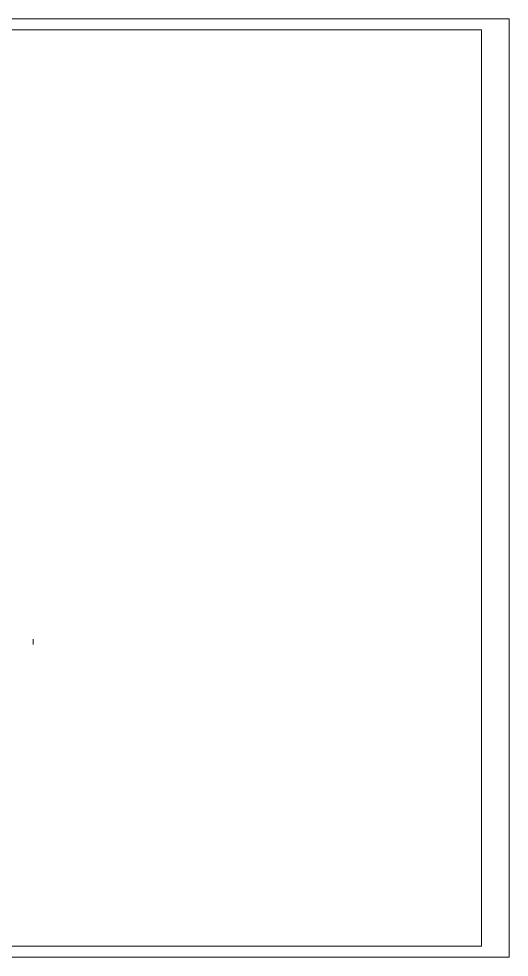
# Model space of a CAD drawing. Header units: millimetres. Extents: x 2178 to 2304, y 1220 to 1359.
# Drawn here: x 2282.02 to 2304, y 1269.51 to 1311.51 of the extents above; entities that cross this region are included whole.
import ezdxf

# ---------------------------------------------------------------- set-up
doc = ezdxf.new("R2010")
doc.units = ezdxf.units.MM
doc.layers.get('0').update_dxf_attribs({"lineweight": 0})
doc.layers.add('PLUMA 7', color=10, linetype='Continuous', lineweight=0)

msp = doc.modelspace()

# ---------------------------------------------------------------- linework, layer by layer
for p, q in [((2304.001, 1311.505), (2244.601, 1311.505)), ((2304.001, 1269.505), (2304.001, 1311.505)), ((2302.751, 1311.005), (2245.101, 1311.005)), ((2302.751, 1270.005), (2302.751, 1311.005)), ((2245.101, 1270.005), (2302.751, 1270.005)), ((2244.601, 1269.505), (2304.001, 1269.505))]:
    msp.add_line(p, q)
at = {"layer": 'PLUMA 7'}
msp.add_lwpolyline([(2282.675, 1283.745), (2282.675, 1283.494)], dxfattribs=at)

doc.saveas('drawing.dxf')
